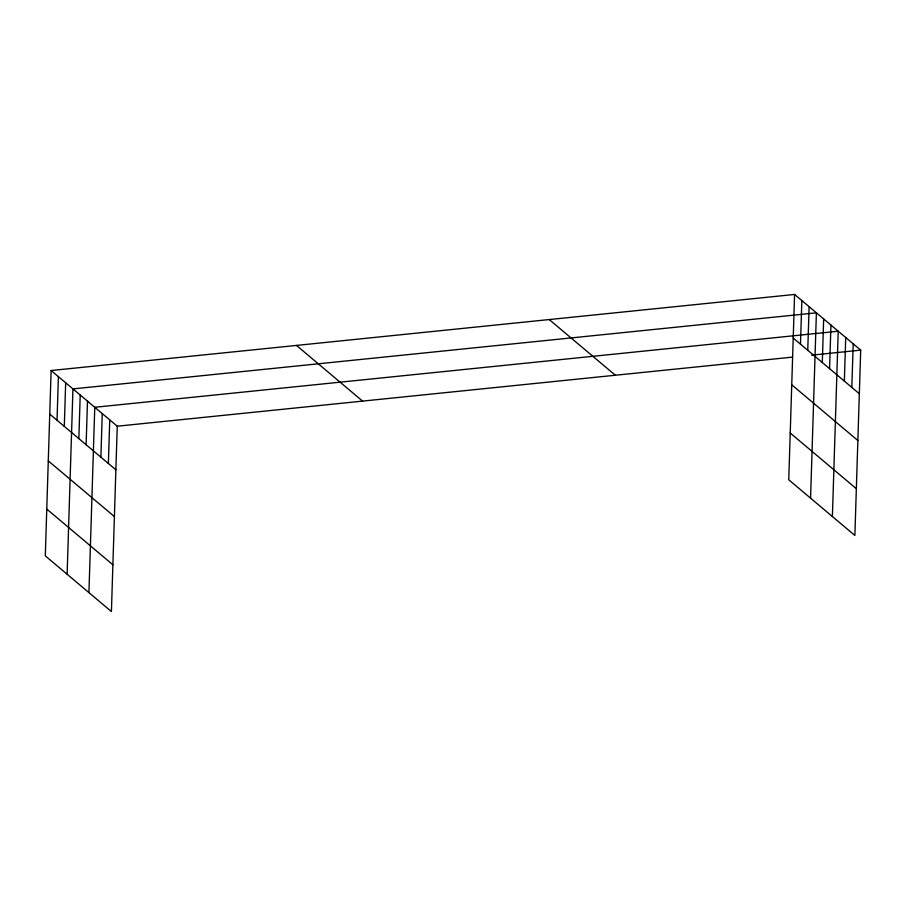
<?xml version="1.0" encoding="UTF-8"?>
<svg xmlns="http://www.w3.org/2000/svg" width="906" height="906" viewBox="0 0 906 906"><rect width="100%" height="100%" fill="white"/><g stroke="black" fill="none" stroke-linecap="round" stroke-linejoin="round"><path stroke-width="1.36" d="M51.121 370.531L45.3 555.865L111.415 611.55L117.248 426.216L51.121 370.531L794.585 294.45L860.7 350.135L854.879 535.469L788.752 479.784L794.585 294.45M57.033 420.248L58.403 376.658M64.303 426.375L65.674 382.785M67.123 574.234L72.944 388.912L816.397 312.83L810.576 498.153M78.845 438.617L80.215 395.039M86.115 444.744L87.486 401.154M88.935 592.615L94.768 407.281L838.22 331.211L832.399 516.533M100.883 457.19L102.253 413.6M108.38 463.498L109.751 419.908M800.485 344.167L801.855 300.577M807.756 350.294L809.126 306.704M822.308 362.547L823.667 318.957M829.579 368.674L830.949 325.084M844.347 381.109L845.717 337.519M851.833 387.417L853.203 343.827M117.248 426.216L792.546 357.111M811.629 355.163L860.7 350.135M793.214 338.04L859.33 393.725M791.742 384.812L857.857 440.509M790.225 433.011L856.351 488.696M549.24 319.558L615.355 375.243M296.466 345.424L362.581 401.109M49.751 414.121L115.877 469.806M48.29 460.894L114.405 516.579M46.772 509.081L112.888 564.778"/></g></svg>
